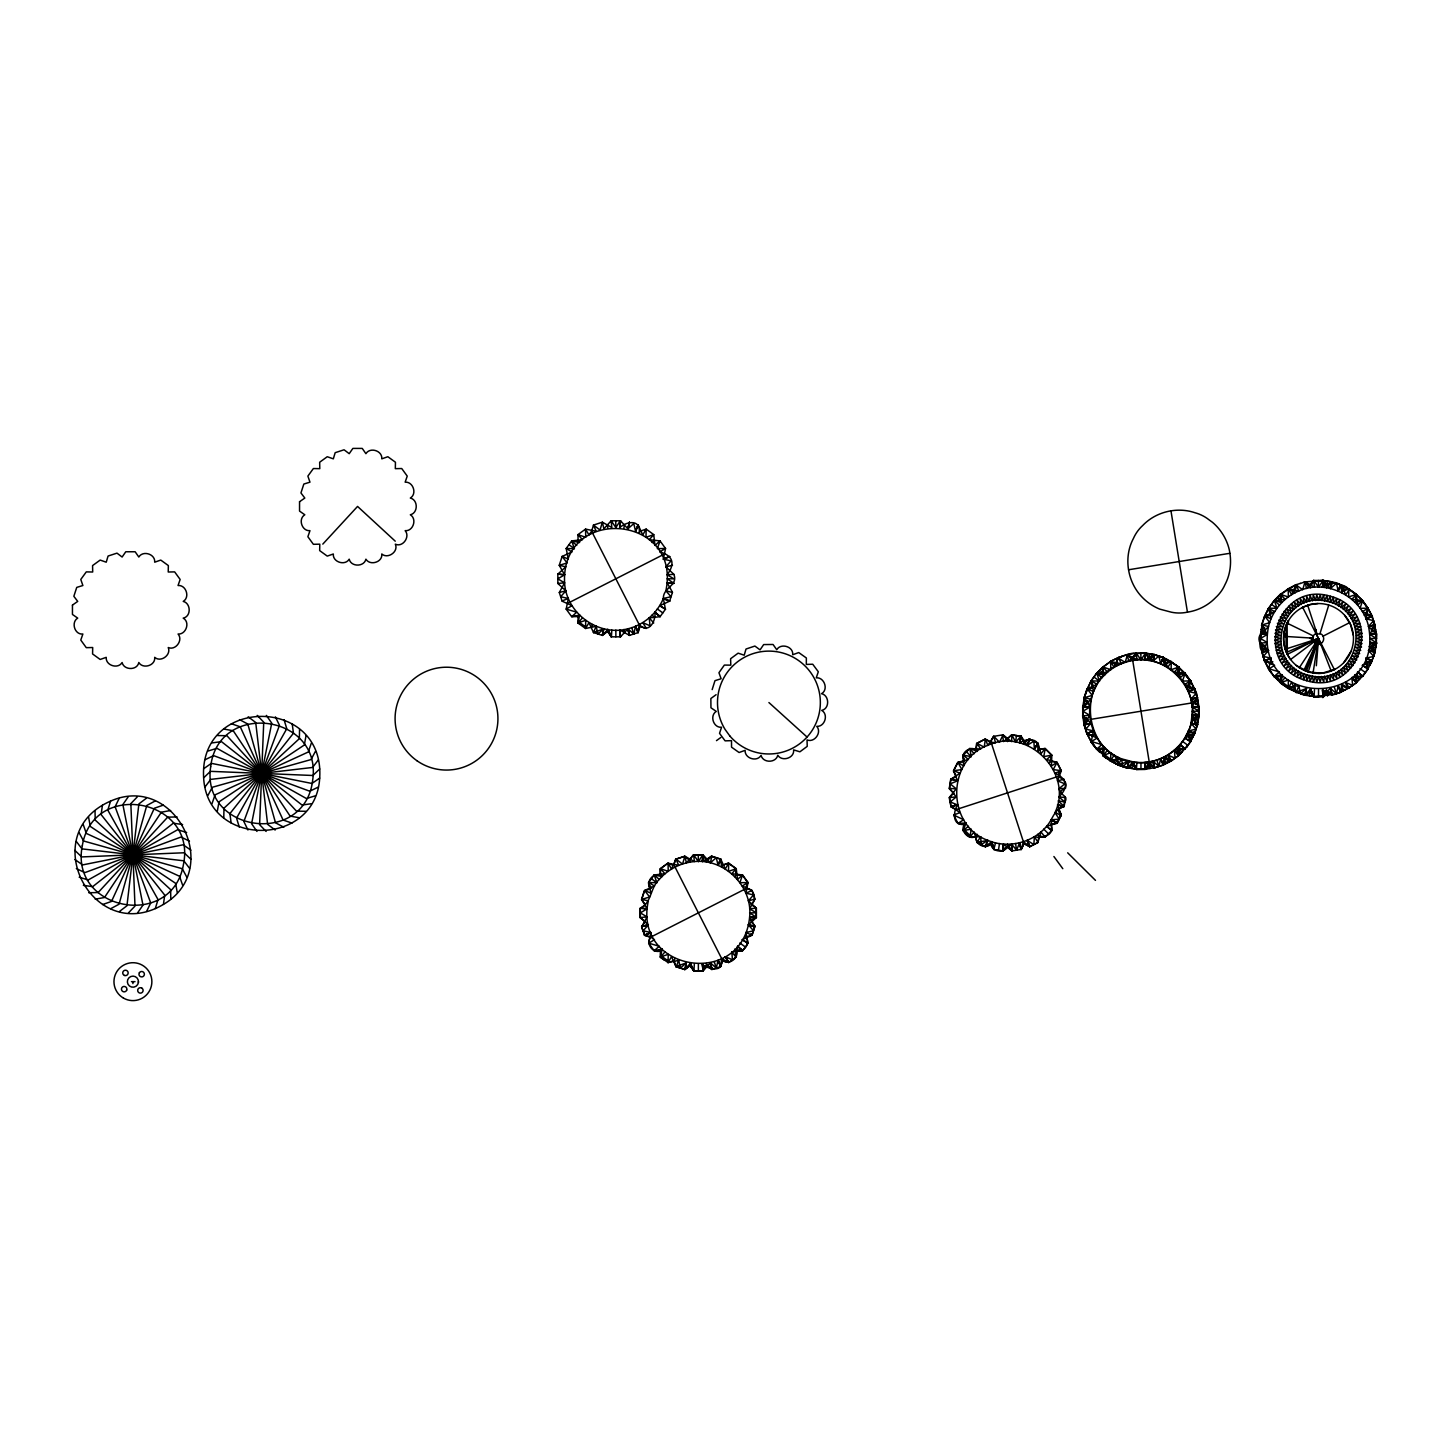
<?xml version="1.0" encoding="UTF-8"?>
<svg xmlns="http://www.w3.org/2000/svg" width="1449" height="1449" viewBox="0 0 1449 1449"><rect width="100%" height="100%" fill="white"/><g stroke="black" fill="none" stroke-linecap="round" stroke-linejoin="round"><path stroke-width="1.5" d="M203.639 777.859C198.658 695.755 325.011 696.009 319.686 778.095C315.81 847.448 207.316 848.263 203.639 777.859L210.431 771.339L312.912 775.487L319.704 768.966M640.349 908.288C651.815 902.763 650.166 887.513 659.259 879.452C668.098 869.237 680.885 862.735 694.343 861.575C724.681 858.406 752.81 886.534 749.64 916.891C742.794 989.269 632.507 971.79 648.355 900.843L641.744 899.376L644.642 890.465L654.513 885.973L648.681 882.55L654.187 874.961L664.964 873.747L660.472 868.676L668.061 863.169L678.693 865.325L675.995 859.13L684.906 856.232L694.343 861.575L693.691 854.838L703.055 854.838L710.372 862.843L716.295 857.663L720.751 859.13L725.243 869.002L728.684 863.169L736.255 868.676L737.487 879.452L742.558 874.961L748.064 882.55L745.891 893.164L753.552 894.921L754.929 899.141L749.64 908.813L756.396 912.852L756.378 917.543L748.39 924.86L753.552 930.783L752.103 935.239L742.232 939.731L747.938 943.371L745.891 932.54L753.552 930.783L754.929 926.563L749.64 916.891L756.396 917.308L749.64 912.852L756.396 912.852L756.378 908.161L748.39 900.843L753.552 894.921L752.103 890.465L742.232 885.973L748.064 882.55L739.859 882.713L742.558 874.961L731.781 873.747L736.255 868.676L728.503 871.374L728.684 863.169L722.616 865.27L721.656 867.172L720.751 859.13L718.052 865.325L716.295 857.663L711.839 856.232L702.403 861.575L702.819 854.819L698.364 861.575L693.691 854.838L686.355 862.843L684.906 856.232L682.533 864.093L675.995 859.13L671.503 869.002L668.061 863.169L668.224 871.374L660.472 868.676L660.617 875.087L662.121 876.591L654.187 874.961L656.886 882.713L648.681 882.55L650.855 893.164L644.642 890.465L649.605 897.003L641.744 899.376L647.087 908.813L640.349 912.906L647.087 916.891L641.798 926.563L648.355 924.86L640.349 917.543L640.349 908.288L647.087 908.813L640.349 908.161M673.894 574.347C678.349 585.939 662.918 587.352 663.37 598.473C657.122 613.452 643.628 624.972 627.87 628.812C598.383 636.691 566.197 613.307 564.585 582.842C560.727 504.578 681.936 514.105 665.87 590.812L671.05 596.734L669.583 601.19L659.712 605.682L665.417 609.304L663.37 598.473L671.05 596.734L672.481 592.279L667.138 582.842L673.894 583.241L667.138 578.803L673.876 578.803L667.138 574.764C675.469 563.752 673.042 555.474 659.712 551.924L665.544 548.483L660.038 540.912L649.261 539.68L653.753 534.627L646.163 529.102L640.096 531.222L639.136 533.105C641.346 519.068 626.548 521.223 619.9 527.527L620.552 520.789L627.87 528.794L633.793 523.614L635.55 531.276L638.248 525.081L642.74 534.953L646.163 529.102L646 537.307L653.753 534.627L654.966 545.404L660.038 540.912L657.339 548.664L665.544 548.483L663.37 559.115L671.05 560.872L665.87 566.794L673.894 574.347L667.138 574.764M1060.922 792.875L1058.802 788.836L1064.834 783.8L1057.535 780.866L1061.338 770.705L1053.206 769.6L1057.082 762.355L1051.376 765.996L1051.847 755.164L1043.769 756.613L1045.236 748.535L1040.925 753.77L1038.027 743.319L1034.387 749.024L1033.861 741.182L1027.196 745.347L1021.219 736.309L1019.535 742.866C1027.087 737.686 1042.03 737.867 1037.665 751.397L1038.915 749.676L1045.236 748.535L1051.847 755.164L1046.631 759.475L1057.082 762.355L1061.338 770.705L1055.035 773.186C1067.352 778.765 1068.692 787.749 1058.802 796.914L1064.834 801.949L1058.168 800.899L1064.146 806.35L1057.535 804.883L1061.338 815.044L1059.219 819.21L1051.376 819.754L1051.702 830.766L1046.631 826.274L1057.209 823.177L1059.219 819.21L1055.035 812.563C1073.872 772.715 1027.667 726.529 987.838 745.347C946.36 760.218 946.36 825.532 987.838 840.384C1007.87 848.86 1032.612 842.92 1046.631 826.274C1052.735 819.754 1054.129 808.832 1064.091 806.568C1064.435 805.064 1064.526 803.471 1064.834 801.949C1070.25 794.469 1053.006 794.052 1065.305 788.22C1069.76 777.878 1052.264 778.674 1061.012 770.524L1056.719 762.192L1050.362 761.341L1051.467 755.02L1044.82 748.427L1038.498 749.586L1037.593 743.228L1029.225 739.008L1023.574 742.051L1020.748 736.291L1011.493 734.86L1007.073 739.515L1002.599 734.897L993.344 736.4L990.573 742.196L984.903 739.189L976.572 743.482L975.72 749.839C970.305 745.547 959.727 753.516 964.237 759.167M1082.82 706.768L1084.341 697.458L1082.602 716.331M1198.848 716.023C1200.062 703.797 1195.878 690.775 1190.48 680.65C1192.436 687.369 1202.398 696.878 1193.704 702.856C1190.806 711.894 1193.143 722.073 1188.488 730.894C1180.301 751.035 1158.602 764.329 1136.94 762.482C1084.83 761.178 1072.133 681.03 1121.291 663.678C1162.641 643.954 1209.77 694.614 1186.749 734.299A38.598 38.598 0 0 1 1177.367 747.322C1169.941 755.056 1159.816 760.272 1149.202 761.812A38.598 38.598 0 0 1 1133.154 761.884L1121.472 758.805A51.439 51.439 0 0 1 1102.001 744.768C1088.742 729.445 1085.609 706.08 1095.19 688.112A38.598 38.598 0 0 1 1104.555 675.089C1117.596 661.45 1138.751 656.27 1156.61 662.374A38.598 38.598 0 0 1 1170.937 669.601L1174.215 671.956A51.439 51.439 0 0 1 1190.933 698.998L1192.219 706.967L1198.993 711.205L1192.237 711.205L1198.993 715.661L1197.526 724.627L1194.537 721.91M1197.236 724.772L1193.523 719.41C1206.637 711.205 1192.219 718.414 1190.987 723.214L1196.149 729.137L1194.556 733.719M1261.644 652.63L1267.241 642.505L1260.503 638.538L1267.241 634.445L1261.898 625.008L1268.509 626.475C1252.497 709.267 1384.538 709.267 1368.526 626.475C1362.169 596.626 1326.723 578.568 1298.829 590.957C1283.868 597.205 1272.331 610.699 1268.509 626.475C1264.089 632.144 1255.903 634.173 1260.159 643.61M1332.084 582.045L1340.542 584.798L1342.335 590.866L1348.403 588.747L1355.992 594.217L1355.902 600.647L1362.314 600.484L1367.856 608.037L1365.773 614.122L1372.239 616.097L1376.478 633.738L1369.794 634.445L1376.532 638.484L1369.794 638.484L1376.55 642.921L1374.34 652.068L1371.062 646.689L1376.333 642.994L1376.55 634.028L1369.794 634.445L1375.137 625.008L1368.526 626.475L1376.152 633.756M1376.405 638.611L1376.478 633.865L1369.794 634.445M1376.532 643.048L1369.794 642.505L1376.532 643.157L1368.526 650.492L1375.101 652.068L1369.794 642.505L1376.55 642.921L1374.938 652.322M1286.006 648.971L1286.187 625.244M620.299 520.771L615.861 527.527L611.17 520.789L603.853 528.794L602.386 522.183L600.013 530.026L593.474 525.081L591.609 531.222L640.096 626.385L638.013 632.615L633.793 633.974L627.87 628.812L620.552 636.817L611.406 636.836L607.837 629.446L607.511 631.547L602.386 635.423L597.93 633.974L596.173 626.312L585.541 628.486L578.06 623.052L579.6 615.064L578.097 616.549L571.685 616.694L566.179 609.105L568.334 598.473L560.672 596.734L559.296 592.496L564.585 582.842L557.847 578.857L564.585 574.764L559.242 565.327L562.14 556.416L572.011 551.924L566.179 548.483L571.685 540.912L582.462 539.68L577.97 534.627L585.541 529.102L596.173 531.276L593.474 525.081L602.386 522.183L611.822 527.527L611.17 520.789L620.426 520.789L619.9 527.527L620.552 520.789M660.581 957.101L662.03 957.336L660.472 957.028L662.121 949.113L660.617 950.616L654.187 950.743L648.681 943.154L650.855 932.54L643.193 930.783L648.355 924.86L641.744 926.328M1093.796 745.71L1091.169 742.123L1093.452 730.894L1085.79 729.137L1082.892 715.715L1084.087 725.351M1198.993 706.75L1192.237 707.166L1198.975 706.514L1190.987 699.197L1196.149 693.274L1188.488 691.517L1190.661 680.903L1185.155 673.314L1174.378 672.101L1178.852 667.029L1163.293 657.429L1153.839 654.731M1271.353 672.988L1268.654 669.293L1270.99 658.154L1263.329 656.415L1268.509 650.492L1260.431 642.867M1374.739 624.537L1373.561 620.679L1366.045 618.795L1368.2 608.163L1359.995 608.345L1362.694 600.592L1355.92 594.144M664.24 959.999L660.527 957.336L660.545 950.834C653.119 954.112 645.385 943.498 650.673 937.358L644.425 935.311M1280.771 683.04L1280.681 676.466L1274.051 676.665M223.78 817.598L223.979 808.18L299.363 738.646L299.563 729.245M578.097 616.549L577.97 622.979L585.722 620.281L585.541 628.486L588.982 622.653L593.474 632.525L597.93 633.974L603.853 628.812L602.386 635.423L607.837 629.446L611.406 636.836L611.822 630.08M660.436 957.264L668.061 962.534L671.503 956.702L675.995 966.574L686.355 962.861L684.797 969.562L690.014 965.595L693.926 970.884L690.34 963.494L690.014 965.595L684.906 969.598L680.432 968.041L678.693 960.379L668.061 962.534L668.224 954.33L660.472 957.028L660.617 950.616M1103.087 755.382L1103.214 748.97L1104.718 747.467L1103.087 755.382L1107.561 750.31M1118.809 765.181L1116.69 758.95L1110.64 761.087L1110.55 759.385M1190.661 688.438L1194.737 689L1188.488 691.517L1194.701 688.818L1184.829 684.326L1190.661 680.903L1182.456 681.066L1185.155 673.314L1180.084 677.806L1178.852 667.029L1171.1 669.728L1171.281 661.523L1165.213 663.624L1164.253 665.526L1163.348 657.484L1167.84 667.355L1171.426 661.595M1285.118 677.589L1280.626 682.66L1282.256 674.727L1280.753 676.23L1280.717 682.733M1368.055 608.308L1362.694 600.592L1357.622 605.066L1356.409 594.289L1348.693 588.928M1288.415 620.733L1288.197 623.668L1288.415 620.733C1281.278 632.561 1282.184 648.536 1290.606 659.494L1318.518 638.484L1315.927 633.611M138.416 982.404A5.542 5.542 0 0 0 130.808 976.535A5.542 5.542 0 0 0 129.541 986.063A5.542 5.542 0 0 0 138.416 982.404L138.47 981.534M1331.16 671.014L1318.518 638.484L1315.438 643.501L1319.151 644.153A5.542 5.542 0 0 0 1323.39 636.836L1323.028 636.039A5.542 5.542 0 0 0 1321.307 634.119L1315.511 633.811A5.542 5.542 0 0 0 1313.573 635.531L1312.685 639.697L1315.275 643.41M693.926 970.884L694.343 964.128M1140.979 769.31L1136.396 769.473L1136.94 762.482M1295.986 692.495L1314.062 696.516L1314.478 689.76M1304.299 581.955L1323.082 580.469L1330.526 588.457L1331.993 581.846L1322.901 580.397L1322.557 587.207C1333.098 578.767 1341.792 581.629 1345.396 594.615C1355.829 585.595 1335.996 584.472 1331.396 582.009M1065.341 797.113L1063.91 806.387L1058.132 809.212L1061.193 814.845L1056.973 823.213L1050.616 824.119C1055.85 834.986 1042.211 838.826 1034.387 836.725L1033.861 844.568L1029.678 846.687L1024.026 843.662L991.025 742.087L985.356 739.062L977.006 743.319L976.137 749.676L977.387 751.397L969.816 748.535L963.187 755.164L963.657 765.996L957.952 762.355L953.696 770.705L957.499 780.866L950.218 783.855L956.249 788.836L949.276 797.602L950.019 802.221M1163.927 760.761L1167.26 762.862L1167.514 758.932M1145.543 653.191L1145 659.929L1154.545 654.622L1152.969 661.197L1145.652 653.191L1145 659.929L1145.362 653.119L1154.382 654.531L1152.969 661.197L1158.892 656.017L1163.203 657.611M1316.344 665.743L1318.518 638.484L1285.281 649.206M1323.082 580.469L1322.557 587.207L1323.209 580.469L1318.518 587.207L1313.826 580.469L1306.509 588.457L1305.042 581.846L1300.224 583.512M1023.99 843.626L1021.219 849.44L1019.535 842.883L1016.6 850.183L1011.547 844.151L1002.835 850.943L1003.487 844.151L1011.963 850.907L1021.219 849.44L1024.026 843.662L1029.895 846.596L1027.196 840.384L1033.861 844.568L1037.828 842.557L1040.925 831.98L1045.236 837.214M1317.938 644.207L1318.518 638.484L1312.885 640.404M620.552 636.817L619.9 630.08L620.299 636.836L619.9 630.08L629.554 635.368L633.793 633.974L635.55 626.312L638.248 632.525L639.136 624.483C648.808 634.716 655.98 620.915 654.966 612.202L660.201 616.513L665.417 609.304M1167.26 762.862L1171.227 760.852L1167.84 755.056L1171.372 760.816L1162.986 765.144L1154.491 767.735L1149.329 763.949L1148.966 761.884C1146.268 774.925 1142.301 768.169 1152.969 761.214L1158.892 766.394L1163.239 764.963L1164.253 756.885L1171.281 760.888L1167.84 755.056L1175.067 758.153L1174.378 750.31L1185.246 748.861L1180.084 744.605L1178.816 755.309L1174.94 758.28M1352.587 685.359L1340.723 692.133L1341.792 684.163L1348.82 688.166L1345.396 682.334L1352.623 685.413L1351.917 677.589L1362.694 676.375L1365.465 672.59L1359.995 668.623M1021.219 849.44L1023.356 841.634L1029.678 846.687L1027.196 840.384L1029.786 846.633L1038.027 842.43L1038.842 835.982L1045.182 837.087L1051.775 830.44M102.408 805.282L101.122 814.61L164.715 895.084L163.429 904.411C92.7 946.432 35.102 833.954 110.541 801.116C174.786 772.589 223.979 868.983 163.429 904.411M1295.732 588.674L1296.294 584.617L1287.944 588.855L1293.377 591.772M1021.219 736.309L1019.535 742.866L1020.984 736.255L1015.55 742.232L1016.474 735.549M1149.872 653.825L1148.985 660.563M1326.795 585.559L1327.429 581.103M1118.429 765.235L1127.25 768.061L1132.611 764.058L1132.937 761.957L1136.523 769.238L1131.832 768.459L1132.883 761.794L1136.396 769.22L1145.652 769.22L1148.151 763.732M674.129 865.27L722.616 960.433C728.684 965.849 739.37 957.952 736.056 950.526C743.5 953.786 751.216 942.991 745.818 936.978L751.959 935.094L754.82 926.165L750.926 921.057L756.179 917.38L756.143 907.998L750.854 904.357C757.863 900.246 753.661 887.657 745.619 888.491L747.702 882.405L742.16 874.852L735.748 875.015L735.857 868.585L728.249 863.115L722.182 865.252L720.932 861.159M1197.218 724.88L1198.921 715.842M623.885 528.161L624.211 526.059M706.388 862.209L706.732 860.108M1007.526 844.151C1007.943 853.896 991.243 852.827 990.989 843.771C985.863 850.364 974.054 843.934 976.083 836.236C969.146 840.927 960.017 831.201 964.219 824.481C951.884 825.622 953.279 811.857 957.499 804.883L950.942 806.459L950.218 801.949L956.249 796.914L949.493 788.419L950.961 779.164L959.999 773.186L953.696 770.705L961.828 769.6L957.952 762.355L968.403 759.475L963.187 755.164L971.265 756.613L969.816 748.535L980.647 749.024L977.006 743.319L984.233 747.195L985.356 739.062L987.838 745.347L993.815 736.309L999.502 742.232L1003.07 734.842L1011.547 741.598L1011.963 734.842L1020.984 736.255M964.527 831.943L964.799 830.295L970.106 835.602M1002.835 850.889L998.452 850.183L999.502 843.517M1097.925 750.238L1098.197 748.572L1096.585 748.861L1099.809 752.393M1261.88 624.845C1262.224 630.858 1254.254 658.027 1268.509 650.492L1261.898 651.941L1265.593 647.123L1260.304 643.483L1261.898 624.718M1275.482 677.498L1275.736 675.85L1281.043 681.157M1309.389 695.737L1310.494 689.126L1314.062 696.516L1304.788 695.194L1310.15 691.318L1314.08 696.607M1313.048 672.97L1318.518 638.484L1286.477 652.394M1326.541 587.823L1326.867 585.74M217.332 811.132L218.998 801.858L304.344 744.985L306.011 735.712M995.517 842.883L993.815 849.531L991.677 841.634L985.356 846.687L987.838 840.384L981.172 844.568L977.206 842.557L974.108 831.98L969.816 837.214L971.265 829.136L963.187 830.585L964.328 824.264L966.03 823.014L963.187 830.585L969.816 837.214L980.647 836.725L981.172 844.568L985.356 846.687L991.025 843.662L991.677 841.634L994.05 849.494L998.452 850.183M1177.168 674.89L1177.892 670.869M1304.897 695.23L1306.509 688.492L1296.13 692.368L1294.247 686.228L1288.179 688.366L1280.807 682.805L1281.785 677.009M1355.449 598.129L1356.173 594.09M629.554 522.238L627.87 528.794L629.337 522.183M710.372 862.843L711.839 856.232M1125.022 767.354L1122.903 766.666L1127.123 768.042L1128.97 761.214L1118.447 765.072L1127.503 767.825L1132.611 763.949L1136.143 769.347M716.295 968.041L718.052 960.379C727.108 972.641 706.532 969.381 702.403 964.128L703.073 970.921L710.372 962.861L716.295 968.041L714.212 961.611M1318.373 696.643L1336.449 693.654L1338.206 685.993L1340.905 692.205L1342.752 686.047L1341.792 684.163M627.87 528.794L629.446 522.22M1356.282 600.719L1354.779 602.223L1362.803 600.719L1351.917 599.361L1356.409 594.289L1348.657 596.988L1348.82 588.783L1342.752 590.902L1341.792 592.786L1340.905 584.744L1338.206 590.957L1336.449 583.295L1330.526 588.457L1331.957 582.027M1154.672 767.771L1152.969 761.214L1154.545 767.789L1145 762.482L1145.543 769.274L1145 762.482L1145.543 769.22L1140.961 769.238L1140.961 762.482M1331.975 695.212L1340.76 692.314L1338.206 685.993L1340.796 692.242L1336.449 693.654L1330.526 688.492C1318.572 697.458 1322.846 703.2 1326.541 689.126M602.15 635.368L603.853 628.812L593.474 632.525L596.173 626.312M1152.969 661.197L1154.672 654.64L1158.892 656.017L1160.649 663.678L1163.348 657.484L1160.649 663.678L1163.13 657.393L1154.292 654.713M1330.526 588.457L1332.229 581.918M1318.536 696.571L1313.826 696.715L1310.15 691.318L1304.752 694.995L1306.509 688.492L1300.586 693.654L1298.829 685.993L1294.283 686.047L1287.835 688.366M1164.253 756.885L1165.213 758.787C1161.464 776.157 1162.279 750.22 1171.281 760.888L1178.852 755.382L1187.818 745.184M1340.905 692.205L1342.734 686.029L1348.802 688.112M747.938 943.371L742.703 950.562L737.487 946.251L736.255 957.028L728.648 962.48L722.58 960.397L720.533 966.646L718.052 960.379L720.642 966.61L711.839 969.49L706.732 965.595L706.388 963.494M1118.139 657.647L1116.31 663.805L1110.061 661.704M110.541 801.116L107.806 810.136L158.032 899.557L155.297 908.577M722.616 960.433L720.751 966.574L721.656 958.532L728.684 962.534L725.243 956.702L732.469 959.799L731.781 951.957L742.703 950.562L738.519 949.838M1102.526 667.391L1110.659 661.523L1114.1 667.355L1118.592 657.484L1122.812 656.107M1280.481 594.434L1288.215 588.783L1291.639 594.615L1296.13 584.744L1300.369 583.367M1296.275 665.435L1308.284 671.883L1318.518 638.484L1287.4 654.332L1287.165 648.609M1320.039 633.485L1328.751 605.066M1352.478 685.558L1356.318 682.733L1357.622 671.883L1362.621 676.411M712.165 689.615L714.973 680.668L721.113 678.748L718.939 672.716L724.373 665.073L730.803 665.145L730.604 658.734L738.121 653.155L744.206 655.202L746.018 649.025L754.893 646.055L760.055 649.877L763.677 644.57L773.042 644.479L776.755 649.732C780.685 642.776 793.635 646.453 792.694 654.731L798.743 652.557L806.369 657.991L806.314 664.421L812.726 664.222L818.305 671.756L816.258 677.842C824.155 676.955 828.828 689.561 821.565 693.691C829.353 695.266 829.915 708.706 821.728 710.39C828.792 714.411 824.771 727.054 816.729 726.329C822.163 732.343 814.501 743.029 807.039 739.932L807.22 746.362L799.902 751.814L793.617 749.876C794.704 758.171 781.826 762.029 777.769 755.201C776.103 763.134 762.953 763.225 761.069 755.364C757.03 762.391 744.496 758.407 745.13 750.347L739.081 752.52L731.546 747.159L731.51 740.656L725.098 740.856L719.519 733.321L721.566 727.235C713.506 728.104 709.358 715.625 716.259 711.405L710.952 707.782L710.861 698.527L716.096 694.687M1083.924 698.183L1090.988 680.885L1099.483 681.066L1096.784 673.314L1107.561 672.101L1102.78 667.011L1096.114 673.894M1099.9 670.126L1104.718 674.944L1096.784 673.314L1090.862 681.211L1093.071 687.224L1086.931 689.108L1084.069 698.038L1087.964 703.145L1082.566 706.967M1261.481 625.443L1264.47 616.386L1270.61 614.503L1268.473 608.453L1271.208 604.631M1059.962 815.823L1061.139 814.954L1060.342 816.584M1193.415 732.27L1194.411 733.574L1197.363 724.754L1190.987 723.214L1197.526 724.917L1196.005 729.264M1371.968 660.853L1375.083 651.905L1372.112 649.188M1373.706 656.415L1366.045 658.154L1367.947 669.13L1373.706 656.415L1368.526 650.492L1375.101 652.068M1023.356 744.116L1024.026 742.087M1261.753 625.135L1264.796 616.097L1274.667 611.605L1268.545 608.163L1264.579 616.441M1372.094 660.998L1366.045 658.154L1372.239 660.853L1370.156 664.765L1366.262 665.037M1373.561 656.542L1375.083 652.177L1368.526 650.492M1082.82 716.023L1082.946 706.641L1090.952 699.197L1084.341 697.73L1092.202 695.357L1087.239 688.818L1093.452 691.517L1091.278 680.903L1097.11 684.326L1087.239 688.818L1084.196 697.875L1088.235 702.856L1089.684 707.166L1082.946 711.26L1089.684 715.245L1084.069 725.224M1162.913 657.466L1164.797 663.606L1170.846 661.468L1178.454 666.938L1178.345 673.368L1184.775 673.205L1190.299 680.776L1188.216 686.844L1194.32 689.036M211.989 803.724L215.086 794.831L308.257 752.013L311.354 743.102M1306.437 671.231L1318.518 638.484L1319.043 644.062L1321.035 643.41L1321.035 644.968M638.013 524.973L635.55 531.276L638.121 525.027M720.533 859.04L718.052 865.325L720.642 859.094M1029.895 739.153L1027.196 745.347L1029.678 739.062M1136.523 769.238L1123.047 766.394L1121.291 758.733L1110.659 760.888L1096.495 749.079L1103.142 749.187L1103.033 755.617L1110.514 761.033L1118.737 765.108L1122.395 763.569M1288.089 688.293L1280.481 682.787L1288.378 679.961L1288.215 688.166L1291.639 682.334L1296.294 692.242L1288.125 688.275L1305.042 695.103L1310.494 689.126L1313.953 696.498M1340.687 584.653L1338.206 590.957L1340.651 584.853M1145.598 769.165L1149.981 768.459L1151.448 764.818M1328.987 692.133L1327.538 695.737L1325.038 692.767M1027.196 745.347L1029.786 739.117M1305.114 670.724L1318.518 638.484L1318.952 644.099L1320.546 643.682L1318.518 644.207L1318.518 638.484L1299.336 667.663M667.935 962.661L674.093 960.596L675.977 966.737L684.906 969.472L686.355 962.861L680.432 968.041L676.194 966.827L678.693 960.379M1121.291 758.733L1118.537 764.891M1298.829 685.993L1296.384 692.024M1351.029 651.289L1343.64 662.754M703.888 969.073L705.554 965.378M1325.69 691.01L1323.209 696.552L1313.808 696.625M1303.973 670.217L1318.518 638.484L1315.837 643.718M119.216 798.272L115.105 806.749L150.714 902.926L146.621 911.403M1134.676 656.814C1141.83 647.051 1112.071 660.056 1110.169 661.632M1312.233 584.092L1313.537 580.451M1190.281 741.725L1194.592 733.14L1192.962 733.357M643.03 931.073L641.617 926.744L645.439 921.492L640.15 917.851L640.114 908.469L645.366 904.792L641.472 899.684L644.334 890.755L650.474 888.871C645.059 882.858 652.793 872.099 660.237 875.323L660.074 868.893L667.627 863.369L673.713 865.451L675.542 859.293L684.435 856.359L689.579 860.217L693.22 854.928L702.584 854.892L706.279 860.145L711.387 856.25L720.298 859.112M1190.39 741.852L1194.646 733.538L1188.488 730.894L1190.661 741.508L1184.938 749.133L1180.084 744.605L1185.155 749.097L1178.725 748.97L1178.852 755.382L1174.378 750.31L1178.526 755.672M1194.592 733.611L1188.488 730.894L1196.149 729.137M1268.455 608.381L1271.497 613.706M591.609 626.385L592.587 624.483M674.129 960.433L675.089 958.532M1091.351 680.65L1087.094 689L1091.151 688.438M1118.845 764.746L1116.726 758.787L1117.686 756.885M1294.283 686.047L1295.243 684.163M1186.459 747.249L1190.535 741.725L1188.415 735.331L1186.532 734.371M1368.019 668.931L1362.368 665.345L1372.239 660.853M1093.452 730.894L1086.949 733.574L1093.452 730.894L1087.239 733.592L1097.11 738.084L1091.224 741.653L1086.949 733.574L1091.115 741.707L1096.639 749.224L1103.214 748.97M207.859 795.573L212.297 787.278L311.046 759.566L315.484 751.252M1187.564 686.065L1190.48 680.65M1260.431 642.939L1264.416 661.07L1270.99 658.154L1264.705 660.635L1263.329 656.415M980.647 836.725L977.006 842.43L987.838 840.384L985.248 846.633M1003.07 850.961L1005.28 847.574M1126.905 654.857L1128.97 661.197L1136.288 653.191L1140.961 659.929L1145.416 653.173L1136.143 653.336M1135.998 653.173L1132.176 658.571L1126.779 654.894M128.237 796.823L122.857 804.557L142.98 905.118L137.601 912.852M698.364 964.128L698.364 970.866L702.928 970.866L706.732 965.595M591.609 531.222L588.982 534.953L585.541 529.102L585.722 537.307L577.97 534.627L578.097 541.038L579.6 542.542L571.685 540.912L574.384 548.664L566.179 548.483L568.334 559.115L562.14 556.416L567.084 562.955L559.242 565.327L565.853 566.794L557.847 574.112L557.847 583.476L565.853 590.812L560.672 596.734L562.14 601.19L572.011 605.682L566.179 609.105L576.738 612.202L571.685 616.694L579.6 615.064M648.337 882.821L651.362 888.074M1091.006 681.084L1092.944 684.689M1093.524 677.498L1096.35 673.477M1271.063 604.776L1273.961 600.846M1365.375 672.463L1359.488 679.454L1356.3 676.266M1371.623 660.472L1365.972 662.591L1367.983 668.858L1367.131 667.337M1090.916 681.102L1093.669 677.371M1273.653 601.154L1280.336 594.289L1288.378 596.988L1288.215 588.783L1298.829 590.957L1296.13 584.744L1293.848 591.065L1287.618 588.964M1368.146 668.732L1365.23 672.608L1368.073 668.985L1362.368 665.345M1186.604 747.123L1187.908 745.311L1182.456 741.345M976.137 836.073L977.387 834.352M1268.69 608.308L1274.341 600.592L1285.118 599.361L1280.626 594.289L1280.753 600.719L1282.256 602.223L1274.341 600.592L1277.04 608.345L1268.835 608.163L1270.99 618.795L1264.796 616.097L1269.759 622.635L1261.898 625.008M660.038 616.694L654.966 612.202L660.038 616.694L649.261 617.908L649.967 625.733L642.74 622.653L646.363 628.359M205.052 786.898L210.739 779.381L312.604 767.445L318.291 759.946M1084.232 724.935L1088.036 719.845L1082.747 716.204L1082.711 706.84M1193.741 734.86L1193.559 732.143M1089.684 715.245L1082.946 715.897L1090.952 723.214L1085.79 729.137L1087.004 733.502M1368.526 626.475L1375.083 624.773L1368.526 626.475L1373.706 620.552M582.462 617.908L577.97 622.979L579.509 623.287L578.459 622.816M660.472 957.028L664.964 951.957M708.67 859.257L711.387 856.25M1149.908 659.096L1153.984 654.604L1148.876 658.498L1145.199 653.245L1135.672 653.427M1328.824 584.871L1331.522 581.882L1326.433 585.776L1322.738 580.524L1313.374 580.56L1309.715 585.849L1304.335 582.154M690.34 963.494L693.691 970.866L690.34 963.494L684.671 969.417M1150.289 659.023L1154.382 654.531M1127.503 767.825L1132.955 761.848L1136.288 769.22L1132.611 764.058M1329.204 584.798L1331.939 581.81M322.801 544.118L357.559 506.426L395.251 541.183M1103.124 755.672L1104.627 755.69L1103.069 755.907L1106.692 758.497M1274.051 676.357L1280.59 682.859M137.365 796.805L130.845 803.615L134.992 906.078L128.472 912.87M1002.599 734.897L1003.487 741.598L1011.963 734.842L1015.55 742.232M1359.416 679.327L1356.119 682.642L1355.485 678.657L1356.119 682.787L1351.917 677.589L1356.409 682.66L1348.657 688.257L1345.396 682.334L1349.001 687.985L1340.615 692.187M736.038 957.101L735.295 953.062M1178.49 755.599L1181.877 752.049L1177.222 747.467M1180.374 753.77L1184.449 748.807M1356.047 682.859L1362.006 676.085M652.122 542.542L653.608 541.038M734.625 876.591L736.128 875.087M1102.635 674.528L1096.585 673.441L1103.196 666.83M1177.222 674.944L1178.725 673.441M753.752 927.324L754.766 926.4L748.39 924.86L754.983 926.328M1373.906 652.956L1374.34 652.068M1280.753 676.23L1274.341 676.375L1279.413 671.883L1268.835 668.786L1264.651 660.581L1272.385 664.258M1123.047 766.394L1128.97 761.214L1127.268 767.771L1131.832 768.531M1372.764 631.873L1375.771 629.355L1372.131 627.888M1086.623 717.708L1083.598 720.225L1087.257 721.693M1264.089 645.04L1261.155 647.504L1266.48 649.641M1195.208 704.594L1198.214 702.077L1197.2 697.313M963.187 830.585L968.403 826.274M1024.497 742.812L1029.225 739.008M963.331 830.766L964.672 831.128L963.694 830.494M1096.73 749.042L1098.052 749.405L1097.074 748.771M146.385 798.218L138.887 803.905L126.951 905.77L119.452 911.475M1280.083 594.67L1295.841 584.744L1302.669 589.707L1305.042 581.846L1314.478 587.207L1313.826 580.469M1171.317 760.852L1175.048 758.081M593.692 632.615L597.278 631.166M1110.224 661.722L1102.707 667.228L1102.834 673.676L1096.404 673.568M1171.19 760.761L1165.177 758.769M1296.294 692.368L1299.952 690.847M716.476 740.638L720.841 737.469M1049.004 762.735L1050.724 761.486M1190.535 741.725L1184.829 738.084L1194.701 733.592L1188.488 730.894M203.657 768.731L211.391 763.351L311.952 783.474L319.686 778.095M1193.342 734.118L1194.085 733.212M1321.524 643.102L1320.202 643.827M1304.68 695.176L1300.441 693.944M1163.927 661.541L1167.26 659.458L1167.514 663.37M1341.466 588.819L1344.799 586.736L1345.07 590.649M1117.904 760.761L1114.571 762.862L1114.372 759.964L1110.369 760.888M1295.37 688.094L1292.128 690.122L1291.928 687.243L1288.052 688.04M1103.558 755.219L1106.837 758.352M1368.2 608.163L1362.368 611.605L1371.931 615.952L1376.224 633.539L1376.188 643.139M1268.907 668.931L1274.667 665.345L1264.56 660.78L1263.184 656.542M962.788 755.382L963.965 761.703L957.59 762.609L953.37 770.977L956.431 776.61L950.671 779.435L949.24 788.709L953.895 793.128L949.493 797.312L950.961 806.568L959.999 812.563L953.696 815.044L957.952 823.394L964.328 824.264M155.079 801.025L146.784 805.481L119.053 904.212L110.758 908.668M1167.224 762.79L1163.04 764.909M1110.495 761.232L1117.795 759.33M977.206 842.557L980.991 841.688M568.28 603.038L663.443 554.55M1118.755 657.339L1110.405 661.595L1115.821 664.493M641.581 926.636L644.642 935.239L650.8 937.086L745.945 888.617M1093.397 735.44L1095.281 734.48M1186.659 687.931L1188.542 686.971M1270.936 662.718L1272.838 661.758M1323.082 636.147L1349.635 622.617M1364.197 615.191L1366.099 614.231M676.103 966.61L679.798 965.215M1118.556 765.108L1110.568 760.997M205.106 759.711L213.583 755.617L309.76 791.226L318.237 787.115M1302.126 607.62L1309.787 604.65L1317.92 603.545M1334.909 669.329L1321.85 673.26L1308.284 671.883M750.654 919.898L754.331 918.213M1195.099 717.418L1198.776 715.734M1372.638 644.678L1376.333 642.994M568.334 598.473L562.049 600.955M669.673 556.633L663.37 559.115L669.583 556.416M1188.488 691.517L1194.701 688.818M1264.796 660.853L1270.99 658.154M1372.185 616.459L1366.045 618.795L1372.239 616.097M644.642 935.239L650.855 932.54L644.551 935.022L643.193 930.783M745.891 893.164L752.103 890.465M663.37 559.115L669.619 556.525M1366.045 618.795L1372.275 616.205L1367.657 607.747M644.606 935.112L650.855 932.54M1087.257 700.646L1083.598 702.131L1086.623 704.631M1264.742 627.942L1261.155 629.409L1265.593 633.068M1117.994 657.774L1125.13 662.447L1127.503 654.586L1136.94 659.929L1136.288 653.191M163.23 805.155L154.337 808.252L111.501 901.441L102.607 904.538M1170.901 661.74L1178.725 667.156M1158.765 766.521L1154.31 767.988M1118.447 657.611L1121.291 663.678L1110.659 661.523L1110.822 669.728L1103.087 667.029L1103.214 673.441M1119.932 657.14L1125.547 655.202M1163.239 764.963L1160.649 758.733L1163.348 764.927L1160.649 758.733L1158.892 766.394L1156.809 759.964M956.738 809.375L1058.295 776.374M1195.715 725.134L1197.417 724.518L1194.411 721.801M1188.415 735.331L1194.556 733.448M753.263 926.636L754.766 926.4M207.95 751.035L216.952 748.318L306.391 798.526L315.393 795.809M559.296 592.496L565.853 590.812M665.87 566.794L672.481 565.327M1084.395 724.917L1090.952 723.214L1084.341 724.681M1197.599 697.73L1190.987 699.197L1197.454 697.875M950.961 806.568L957.499 804.883L950.218 801.949M1057.535 780.866L1064.091 779.164M748.39 900.843L754.929 899.141M1261.934 652.068L1268.509 650.492M1084.377 724.79L1090.952 723.214M1190.987 699.197L1197.562 697.621M641.78 926.436L648.355 924.86M1288.161 688.112L1291.928 687.243M950.906 806.35L957.499 804.883M1274.341 676.375L1282.256 674.727M1104.718 747.467L1096.784 749.097L1091.296 741.997M662.121 949.113L654.187 950.743L659.259 946.251L648.681 943.154L654.513 939.731L650.8 937.086M1179.196 674.528L1185.246 673.441L1178.363 666.866M170.62 810.516L161.364 812.183L104.473 897.511L95.199 899.177M1128.59 569.765L1229.821 553.301M1187.437 612.148C1198.051 610.59 1208.176 605.374 1215.602 597.64A38.598 38.598 0 0 0 1224.985 584.617C1230.708 573.895 1231.831 561.089 1229.169 549.316A51.439 51.439 0 0 0 1212.451 522.292L1209.172 519.919A38.598 38.598 0 0 0 1194.845 512.711C1176.986 506.607 1155.831 511.769 1142.79 525.426A38.598 38.598 0 0 0 1133.426 538.448C1123.844 556.398 1126.978 579.781 1140.236 595.104A51.439 51.439 0 0 0 1159.725 609.123L1171.39 612.202A38.598 38.598 0 0 0 1187.437 612.148L1170.973 510.917M1090.354 719.428L1191.585 702.982M1304.752 581.864L1309.027 586.302M1127.213 654.586L1131.47 659.023M1128.753 654.35L1134.458 653.427M1326.867 691.209L1332.229 695.049L1330.526 688.492L1331.993 695.103L1322.557 689.76L1322.973 696.516L1313.772 696.498L1310.494 689.126M1322.901 696.462L1322.557 689.76L1323.082 696.498M1147.463 765.452L1149.981 768.459L1154.382 767.771L1152.969 761.214M311.354 803.724L302.044 805.046L221.443 741.616L212.115 742.902M1059.563 815.081L1061.193 814.845L1058.658 811.712M1268.654 615.716L1264.651 616.26L1268.907 607.91L1271.769 613.253M557.847 583.476L564.585 582.842M1260.503 643.157L1267.241 642.505M949.512 797.566L956.249 796.914M1058.802 788.836L1065.54 788.184M640.349 917.543L647.087 916.891M749.64 908.813L756.378 908.161M1374.485 651.941L1370.464 647.721M1192.237 707.166L1198.685 706.514M1188.687 737.758L1192.618 737.505L1190.517 734.172M966.03 823.014L957.952 823.394L963.657 819.754L953.696 815.044M1318.518 673.405L1321.216 673.296M177.104 816.946L167.686 817.145L98.152 892.548L88.733 892.729M698.382 970.939L693.817 970.957L690.014 965.704M1313.229 580.687L1322.593 580.651M1136.161 769.455L1145.507 769.347L1140.834 769.365M693.691 970.957L703.055 970.866L702.403 964.128L702.928 970.866M131.442 981.661L135.011 981.661M607.511 631.547L611.297 636.817M1273.816 600.973L1280.373 600.955L1281.894 602.44M217.495 735.531L226.913 735.73L296.429 811.114L305.848 811.313M1283.651 636.328L1312.649 638.121M949.493 788.419L956.249 788.836M1058.802 796.914L1065.54 797.566M756.378 917.416L749.64 916.891L756.378 917.543M1178.417 755.183L1177.548 749.387L1178.816 755.309M1260.503 633.793L1267.241 634.445L1260.503 633.919L1265.52 630.406L1261.608 625.316M1198.975 715.897L1192.237 715.245L1197.599 724.681L1190.987 723.214M1274.269 676.629L1282.166 682.95L1280.97 682.624M1280.662 682.95L1282.039 683.095M1368.236 615.716L1372.275 616.26M83.354 885.357L92.682 886.643L173.282 823.213L182.61 824.535M1322.43 580.415L1331.703 581.846M1144.891 653.137L1154.147 654.568M1369.124 646.471L1375.771 647.504M1193.777 719.537L1198.214 720.225L1195.208 717.708M991.025 742.087L995.517 742.866L993.815 736.309M223.961 729.082L233.235 730.749L290.108 816.095L299.382 817.761M665.87 590.812L672.427 592.496M950.942 779.29L957.499 780.866L950.961 779.164M1064.109 806.459L1057.535 804.883L1064.091 806.568M748.39 924.86L754.947 926.436M1362.44 676.103L1357.622 671.883L1362.694 676.375L1356.21 676.158L1356.355 682.57L1351.917 677.589M1261.753 652.086L1264.651 660.998L1270.809 662.99M1093.271 735.712L1087.112 733.882L1084.106 724.898M186.649 832.469L177.629 829.734L88.208 879.96L79.188 877.225M1342.752 686.047L1348.82 688.166M640.096 626.385L646.163 628.486M231.369 723.739L240.262 726.818L283.08 820.007L291.974 823.104M669.583 601.19L663.37 598.473L669.673 600.955M1055.035 812.563L1061.248 815.262M745.891 932.54L752.103 935.239M1194.574 700.61L1198.214 702.077L1198.631 715.86L1198.848 706.659M1366.045 658.154L1372.275 660.744M663.37 598.473L669.619 601.063M1089.087 734.263L1093.071 736.146M956.575 809.629L950.761 806.731M189.475 841.144L180.998 837.033L84.821 872.642L76.344 868.549M1313.337 635.948L1287.11 623.142L1287.31 648.554M1340.162 584.563L1348.53 588.783M1162.623 657.285L1170.991 661.505M1114.553 763.007L1116.527 764.003M239.502 719.61L247.815 724.047L275.527 822.797L283.841 827.234M1371.261 630.116L1374.992 625.135L1373.254 620.534M1193.704 702.856L1197.109 697.476M1184.829 738.084L1190.661 741.508M1057.082 823.394L1051.376 819.754L1057.209 823.177M659.712 605.682L665.544 609.105M742.232 939.731L748.064 943.154M1051.376 819.754L1057.136 823.286M1341.484 688.058L1344.799 690.122M190.924 850.165L183.19 844.785L82.629 864.908L74.895 859.529M1280.626 683.167L1284.375 685.631M1348.258 588.874L1355.866 594.344M1271.588 604.378L1277.04 608.345M1288.252 686.536L1282.166 682.117L1282.039 683.928M1094.031 677.1L1099.483 681.066M1110.695 759.258L1104.627 754.857L1104.482 756.668M568.932 544.697L574.384 548.664M657.339 608.942L662.809 612.909M585.577 626.856L579.509 622.436L579.509 624.121M651.434 878.746L656.886 882.713M739.859 942.991L745.311 946.958M668.098 960.904L662.03 956.485L662.03 958.169M1149.329 763.949L1154.436 767.825L1150.343 763.369M248.196 716.802L255.712 722.49L267.63 824.354L275.147 830.042M1309.914 637.94L1312.848 640.313L1312.124 638.085M1046.631 826.274L1051.847 830.585M1274.341 600.592L1279.413 605.066M1096.784 673.314L1101.856 677.806M571.685 540.912L576.738 545.404M654.187 874.961L659.259 879.452M768.912 702.548L806.948 736.943M190.942 859.293L184.15 852.773L81.687 856.92L74.877 850.4M1355.757 593.981L1362.404 600.574M1178.2 666.703L1190.517 681.03M1067.678 852.809L1095.48 880.376M1277.438 597.405L1282.202 602.132L1274.124 600.719L1280.753 594.09L1281.477 598.111M1354.779 674.727L1356.282 676.23M1098.197 748.572L1103.486 753.878L1102.943 755.527L1110.822 752.683L1110.659 760.888L1114.1 755.056L1116.726 758.787M966.501 751.85L971.265 756.613M1043.769 829.136L1048.551 833.899M652.122 615.064L653.608 616.549M734.625 949.113L736.128 950.616M1007.526 846.27L1012.09 850.889L1011.547 844.151L1012.199 850.889M257.216 715.389L263.736 722.182L259.606 824.662L266.127 831.454M1329.258 692.133L1331.993 695.103M707.746 965.034L711.839 969.49L710.372 962.861L712.075 969.435L710.372 962.861M649.261 617.908L653.753 622.979M731.781 951.957L736.074 957.191M1174.378 750.31L1178.761 755.454L1177.512 749.405M1325.056 692.767L1327.538 695.737L1326.849 691.354M969.816 748.535L974.108 753.77M1344.69 615.336L1350.559 624.555L1353.294 635.133M750.962 933.79L751.959 935.094M189.547 868.313L183.842 860.815L81.977 848.879L76.29 841.38M1362.169 600.611L1367.711 608.182M1184.63 673.35L1190.172 680.903M1053.894 856.522L1062.805 868.694M1268.654 669.293L1264.597 661.07M1273.979 676.574L1268.726 669.076M1268.835 668.786L1274.124 676.411M1037.665 834.352L1038.915 836.073M266.362 715.408L271.742 723.142L251.601 823.702L256.98 831.436M1008.613 845.872L1011.963 850.907L1011.547 844.151M1034.387 836.725L1038.027 842.43M1368.091 661.45L1370.156 664.765M1056.194 821.782L1056.973 823.213M186.74 877.007L182.284 868.712L83.553 840.981L79.097 832.686M1367.711 607.856L1371.968 616.06M1086.877 733.792L1084.232 725.206M1294.283 590.902L1295.243 592.786M1302.669 607.366L1334.366 669.601M1116.726 663.624L1117.686 665.526M1322.901 580.397L1325.581 585.939M991.025 843.662L993.942 849.458L991.677 841.634M275.382 716.857L279.476 725.333L243.867 821.511L247.96 829.987M607.837 629.446L611.17 636.817M638.121 632.561L635.55 626.312L638.013 632.615M182.61 885.158L179.513 876.265L86.324 833.429L83.227 824.535M1307.686 605.265L1316.833 633.304M1197.164 697.712L1194.646 689.181M1334.366 687.243L1336.449 693.654M631.71 627.562L633.793 633.974M284.058 719.7L286.775 728.702L236.567 818.124L239.284 827.144M629.337 635.423L627.87 628.812L629.554 635.368M1330.526 688.492L1332.102 695.067M627.87 628.812L629.446 635.387M1355.431 678.693L1356.173 682.733M177.249 892.548L175.583 883.292L90.255 826.401L88.588 817.127M1283.977 633.249L1284.484 636.383M1132.738 660.599L1149.202 761.812M1310.168 585.74L1310.494 587.823M1132.611 658.462L1132.955 660.563M1148.93 761.794L1149.981 768.459M1015.55 843.517L1016.6 850.183M690.014 860.108L690.34 862.209M607.511 526.059L607.837 528.161M623.885 629.446L624.211 631.547M292.191 723.848L293.459 733.194L229.884 813.65L231.152 822.978M1315.438 629.011L1316.018 633.575L1316 630.75M1315.565 629.446L1316.018 633.575L1315.62 629.609M1285.643 636.455L1285.354 633.63L1285.372 636.437M1286.839 648.699L1287.183 652.086M1284.249 631.746L1284.575 636.383M1280.228 594.525L1280.373 600.955M170.801 899.032L170.62 889.614L95.217 820.08L95.018 810.661M1318.391 580.451L1318.518 587.207M1140.852 653.191L1140.961 659.929M698.255 854.838L698.364 861.575M615.734 520.771L615.861 527.527M1287.31 649.206L1287.328 652.014M1318.518 689.76L1318.518 696.498M1007.526 739.479L1007.526 741.598M615.861 630.08L615.861 636.817M132.91 981.661L132.91 983.599M1312.685 639.697A5.542 5.542 0 0 1 1312.83 637.107M72.45 605.084L72.45 614.448L77.721 618.125C70.838 622.11 74.587 635.024 82.883 634.01L80.782 640.078L86.288 647.667L92.7 647.522L92.573 653.952L100.162 659.458L106.23 657.339C105.397 665.435 118.039 669.492 122.114 662.501C123.781 670.289 137.22 670.706 138.814 662.501C142.799 669.384 155.713 665.634 154.699 657.339C160.767 662.773 171.471 654.93 168.229 647.522C175.655 650.818 183.425 640.041 178.046 634.01C185.943 634.825 190.507 622.182 183.208 618.125C191.413 616.513 190.942 603.164 183.208 601.407C190.236 597.332 186.088 584.726 178.046 585.523L180.147 579.455L174.641 571.884L168.229 572.011L168.356 565.581L160.767 560.075L154.699 562.194C155.496 554.116 142.98 550.095 138.814 557.032L135.155 551.761L125.773 551.761L122.114 557.032L116.989 553.138L108.077 556.036L106.23 562.194L100.162 560.075L92.573 565.581L92.7 572.011L86.288 571.884L80.782 579.455L82.883 585.523L76.743 587.388L73.845 596.3L77.721 601.407L72.45 605.084M299.545 501.734L299.545 511.099L304.815 514.775C297.788 518.851 301.935 531.457 309.977 530.66L307.876 536.728L313.382 544.299L319.794 544.172L319.668 550.602L327.257 556.108L333.324 553.989C332.491 562.085 345.134 566.142 349.209 559.151C350.93 567.066 364.188 567.066 365.909 559.151C369.893 566.034 382.808 562.284 381.793 553.989C387.716 559.332 398.837 551.743 395.323 544.172C402.894 547.704 410.447 536.583 405.14 530.66C413.219 531.493 417.276 518.851 410.302 514.775C418.218 513.037 418.218 499.796 410.302 498.058C417.294 493.964 413.2 481.466 405.14 482.173L407.241 476.105L401.735 468.534L395.323 468.661L395.45 462.231L387.861 456.725L381.793 458.844C382.59 450.766 370.075 446.745 365.909 453.682L362.25 448.411L352.868 448.411L349.209 453.682L344.083 449.788L335.172 452.686L333.324 458.844L327.257 456.725L319.668 462.231L319.794 468.661L313.382 468.534L307.876 476.105L309.977 482.173L303.837 484.038L300.939 492.95L304.815 498.058L299.545 501.734M557.847 574.112L564.585 574.764L557.847 574.112M673.876 583.367L667.138 582.842L673.876 583.476M1306.744 674.727L1306.636 680.686C1361.336 697.277 1385.715 610.645 1330.399 596.264C1275.7 579.672 1251.32 666.305 1306.636 680.686L1309.624 675.542C1357.677 688.112 1375.952 612.039 1327.411 601.426C1279.358 588.855 1261.083 664.91 1309.624 675.542L1309.987 681.483L1312.559 676.122L1313.392 682.026L1315.529 676.466L1316.815 682.298L1318.518 676.592L1320.256 682.298L1321.506 676.466L1323.698 682.026L1324.477 676.122L1327.085 681.483L1327.411 675.542L1330.436 680.668L1330.291 674.727L1333.714 679.599L1333.098 673.694L1336.902 678.295L1335.815 672.427L1339.963 676.719L1338.423 670.978L1342.897 674.926L1340.923 669.311L1345.686 672.897L1343.277 667.464L1348.294 670.67L1345.469 665.417L1350.74 668.224L1347.498 663.225L1352.968 665.598L1349.345 660.871L1354.996 662.827L1351.011 658.389L1356.789 659.893L1352.478 655.781L1358.347 656.814L1353.728 653.064L1359.669 653.626L1354.761 650.257L1360.72 650.366L1355.576 647.377L1361.535 647.015L1356.155 644.443L1362.06 643.61L1356.518 641.472L1362.332 640.186L1356.626 638.484L1362.332 636.727L1356.518 635.495L1362.06 633.304L1356.155 632.507L1361.517 629.898L1355.576 629.572L1360.72 626.548L1354.761 626.692L1359.651 623.287L1353.728 623.885L1358.329 620.1L1352.478 621.168L1356.771 617.039L1351.011 618.56L1354.96 614.104L1349.345 616.079L1352.931 611.315L1347.498 613.724L1350.703 608.689L1345.469 611.532L1348.258 606.262L1343.277 609.504L1345.65 604.034L1340.923 607.638L1342.861 602.005L1338.423 605.99L1339.927 600.212L1335.815 604.523L1336.866 598.654L1333.098 603.273L1333.678 597.332L1330.291 602.223L1330.399 596.264L1327.411 601.426L1327.049 595.467L1324.477 600.828L1323.643 594.923L1321.506 600.484L1320.22 594.67L1318.518 600.375L1316.779 594.67L1315.529 600.484L1313.337 594.941L1312.559 600.828L1309.95 595.467L1309.624 601.426L1306.6 596.282L1306.744 602.223L1303.321 597.35L1303.937 603.273L1300.133 598.672L1301.22 604.523L1297.072 600.23L1298.612 605.99L1294.138 602.023L1296.112 607.638L1291.349 604.052L1293.776 609.504L1288.741 606.298L1291.566 611.532L1286.314 608.725L1289.538 613.724L1284.068 611.351L1287.69 616.079L1282.039 614.141L1286.024 618.56L1280.246 617.075L1284.557 621.168L1278.688 620.136L1283.307 623.885L1277.366 623.324L1282.274 626.692L1276.315 626.602L1281.459 629.572L1275.5 629.935L1280.88 632.507L1274.975 633.34L1280.518 635.495L1274.703 636.781L1280.409 638.484L1274.703 640.223L1280.518 641.472L1274.975 643.646L1280.88 644.443L1275.518 647.051L1281.459 647.377L1276.315 650.402L1282.274 650.257L1277.384 653.68L1283.307 653.064L1278.706 656.85L1284.557 655.781L1280.264 659.929L1286.024 658.389L1282.075 662.863L1287.69 660.871L1284.104 665.634L1289.538 663.225L1286.332 668.261L1291.566 665.417L1288.777 670.688L1293.776 667.464L1291.385 672.916L1296.112 669.311L1294.174 674.944L1298.612 670.978L1297.109 676.737L1301.22 672.427L1300.188 678.313L1303.937 673.694L1303.357 679.617L1306.744 674.727M210.666 766.756C200.85 832.994 305.141 846.633 312.676 780.087C322.493 713.85 218.201 700.211 210.666 766.756M1003.487 844.151L1003.07 850.907L1003.487 844.151M702.928 854.838L702.403 861.575L703.055 854.838M82.358 845.419C68.954 911.041 172.359 930.294 183.48 864.256C196.883 798.653 93.479 779.399 82.358 845.419M1197.49 724.735L1196.204 725.804L1197.363 724.754M126.715 990.047L126.407 990.663A2.699 2.699 0 0 1 122.114 990.899A2.699 2.699 0 0 1 123.002 986.697L123.672 986.479A2.699 2.699 0 0 1 126.715 990.047M139.43 972.659L139.122 973.293A2.699 2.699 0 0 0 142.165 976.861L142.835 976.644A2.699 2.699 0 0 0 143.723 972.442A2.699 2.699 0 0 0 139.43 972.659M1037.828 743.192L1034.387 749.024L1037.919 743.265M742.612 950.653L737.487 946.251L742.558 950.743M1101.856 744.605L1096.784 749.097L1091.278 741.508L1101.856 744.605M728.865 962.371L725.243 956.702L728.883 962.408M1021.11 849.458L1019.535 842.883L1020.984 849.494M1198.993 715.661L1192.237 715.245L1198.975 715.77M1089.684 707.166L1082.946 706.641L1089.684 707.166M124.542 975.467L123.908 975.141A2.699 2.699 0 0 1 123.69 970.866A2.699 2.699 0 0 1 127.892 971.754L128.11 972.424A2.699 2.699 0 0 1 124.542 975.467M141.93 988.182L141.296 987.856A2.699 2.699 0 0 0 137.727 990.917L137.945 991.587A2.699 2.699 0 0 0 142.147 992.474A2.699 2.699 0 0 0 141.93 988.182M729.807 735.947L725.061 729.408A51.439 51.439 0 0 1 764.873 651.271A51.439 51.439 0 0 1 816.439 722.218A51.439 51.439 0 0 1 729.807 735.947M123.437 998.071A18.946 18.946 0 0 0 151.873 981.661A18.946 18.946 0 0 0 123.437 965.251A18.946 18.946 0 0 0 123.437 998.071M416.968 760.743A51.439 51.439 0 0 0 497.732 723.178A51.439 51.439 0 0 0 424.811 672.01A51.439 51.439 0 0 0 416.968 760.743M1299.228 667.609A34.939 34.939 0 0 0 1353.402 640.621A34.939 34.939 0 0 0 1302.941 607.203A34.939 34.939 0 0 0 1299.228 667.609"/></g></svg>
